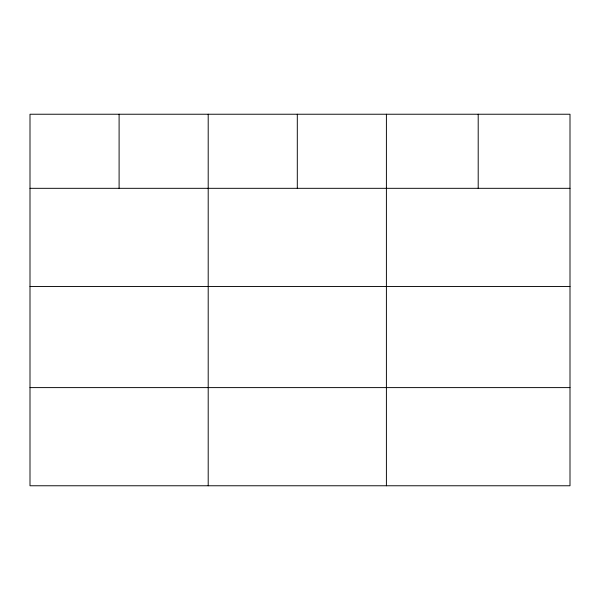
<?xml version="1.0" encoding="UTF-8"?>
<svg xmlns="http://www.w3.org/2000/svg" width="600" height="600" viewBox="0 0 600 600"><rect width="100%" height="100%" fill="white"/><g stroke="black" fill="none" stroke-linecap="round" stroke-linejoin="round"><path stroke-width="0.9" d="M570 286.478L570 114.233L30 114.233L30 485.768L570 485.768L570 286.478L30 286.478M30 188.317L570 188.317M30 387.607L570 387.607M478.2 114.233L478.2 188.317M386.4 114.233L386.4 485.768M297.3 114.233L297.3 188.317M208.2 114.233L208.2 485.768M119.1 114.233L119.1 188.317"/></g></svg>
